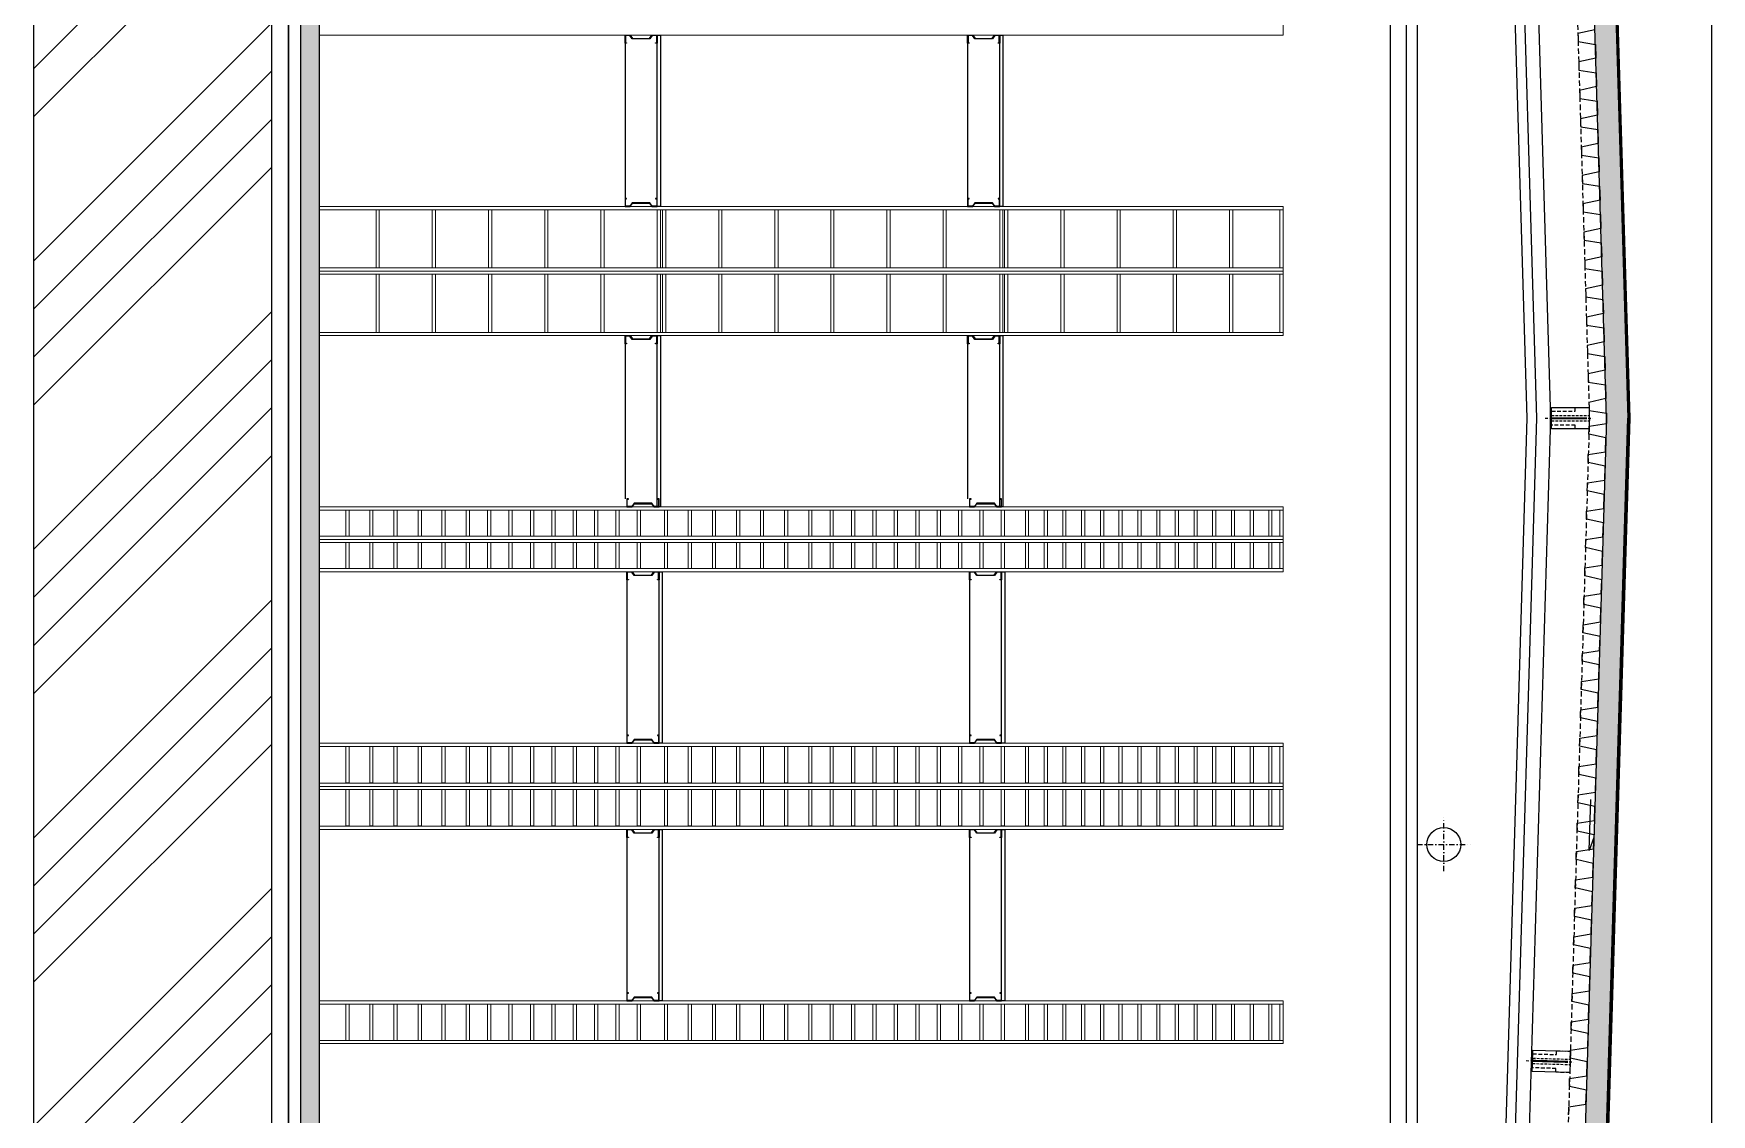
# Model space of a CAD drawing. Header units: millimetres. Extents: x 325046 to 1268204, y 1875583 to 2761998.
# Drawn here: x 328414 to 344085, y 2500392 to 2510486 of the extents above; entities that cross this region are included whole.
import ezdxf

# ---------------------------------------------------------------- set-up
doc = ezdxf.new("R2010")
doc.units = ezdxf.units.MM
doc.header["$LTSCALE"] = 100
doc.linetypes.add('DASHDOT', pattern=[1, 0.5, -0.25, 0, -0.25])
doc.linetypes.add('DASHED', pattern=[0.75, 0.5, -0.25])
for name, color, linetype in [('005', 9, 'Continuous'), ('025', 1, 'Continuous'), ('035', 7, 'Continuous'), ('050', 4, 'Continuous'), ('KOTY', 2, 'Continuous'), ('TENKÁ', 7, 'Continuous'), ('ŠRAF-TERÉN', 34, 'Continuous'), ('ŽB - MONOLIT', 4, 'Continuous')]:
    doc.layers.add(name, color=color, linetype=linetype)
for name, color, linetype, lineweight, true_color in [('IZOLACE - H', 7, 'Continuous', 9, 0x525252), ('PŘÍČKY - SDK', 7, 'Continuous', 30, 0x6a1174), ('Regály', 7, 'Continuous', 9, 0x0d4f10), ('TRAPÉZ -  KRYTINA', 7, 'Continuous', 25, 0x005875)]:
    doc.layers.add(name, color=color, linetype=linetype, lineweight=lineweight, true_color=true_color)
for name, color, linetype, true_color in [('Izolace tepelná', 7, 'Continuous', 0xfdf0ce), ('OCEL', 7, 'Continuous', 0x025574), ('ŽB - Šraf-monol', 7, 'Continuous', 0x6bc2a4)]:
    doc.layers.add(name, color=color, linetype=linetype, true_color=true_color)

# ---------------------------------------------------------------- blocks, each defined once
blk = doc.blocks.new('V3 POHL')
at = {"layer": '005', "linetype": 'DASHDOT'}
for points in [[(1939746, -5364505), (1939746, -5365005), (1939746, -5365005)], [(1939996, -5364755), (1939496, -5364755), (1939496, -5364755)]]:
    blk.add_lwpolyline(points, dxfattribs=at)
at = {"layer": '025', "linetype": 'DASHED', "const_width": 20}
for points in [[(1938926, -5362735), (1938586, -5362725)], [(1938749, -5368735), (1938409, -5368735)]]:
    blk.add_lwpolyline(points, dxfattribs=at)
at = {"layer": '035', "ltscale": 0.5}
blk.add_lwpolyline([(1939146, -5356805), (1939104, -5356805), (1938749, -5368634), (1938749, -5368836), (1939105, -5380715), (1940246, -5380715), (1940246, -5356705), (1939146, -5356705), (1939146, -5356805)], close=True, dxfattribs=at)
for points in [[(1939326, -5356705), (1938966, -5368735), (1939325, -5380715)], [(1939976, -5380715), (1939976, -5380715), (1939996, -5380715), (1939996, -5356705), (1939976, -5356705), (1939976, -5356705)], [(1939228, -5357005), (1938876, -5368735), (1939226, -5380415)], [(1940096, -5380415), (1940096, -5357005)]]:
    blk.add_lwpolyline(points, dxfattribs=at)
blk.add_circle((1939746, -5364755), 158, dxfattribs=at)

msp = doc.modelspace()

# ---------------------------------------------------------------- hatches: boundary and pattern name
at = {"layer": 'Izolace tepelná'}
h = msp.add_hatch(color=256, dxfattribs=at)
h.dxf.hatch_style = 1
h.paths.add_polyline_path([(343123.1, 2512982), (343303, 2506984.7), (343103.1, 2506978.7), (342923.1, 2512976)])
h.paths.add_polyline_path([(343105.6, 2506893.4), (343305.7, 2506893.4), (343303, 2506984.7), (343103.1, 2506978.7)])
h.paths.add_polyline_path([(342945.7, 2518892.7), (342745.6, 2518892.7), (342923.1, 2512976), (343123.1, 2512982)])
h = msp.add_hatch(color=256, dxfattribs=at)
h.dxf.hatch_style = 1
h.paths.add_polyline_path([(343123.1, 2500804.1), (343303, 2506801.4), (343103.1, 2506807.4), (342923.1, 2500810.1)])
h.paths.add_polyline_path([(342943.1, 2494806.8), (343123.1, 2500804.1), (342923.1, 2500810.1), (342921.4, 2500752.4), (342743.2, 2494812.8)])
h.paths.add_polyline_path([(342934.9, 2494531.9), (342943.1, 2494806.8), (342743.2, 2494812.8), (342735, 2494537.9)])
h.paths.add_polyline_path([(343105.6, 2506892.7), (343305.7, 2506892.7), (343303, 2506801.4), (343103.1, 2506807.4)])
at = {"layer": 'ŠRAF-TERÉN'}
h = msp.add_hatch(dxfattribs=at)
h.set_pattern_fill('ANSI34', color=256, scale=100, angle=180, style=0)
h.set_pattern_definition([(225, (3748669, 1557477), (1347.0384, -1347.0384), []), (225, (3748220, 1557477), (1347.0384, -1347.0384), []), (225, (3747771, 1557477), (1347.0384, -1347.0384), []), (225, (3747322, 1557477), (1347.0384, -1347.0384), [])])
h.paths.add_polyline_path([(330638, 2610592.7), (330638, 2605017.7), (329288, 2605017.7), (329288, 2605567.7), (328413.6, 2605567.7), (328413.6, 2610092.7), (329288, 2610092.7), (329288, 2610592.7)])
h.paths.add_polyline_path([(330088, 2616098.2), (330088, 2611802.5), (330088, 2611584.2), (329251.6, 2611430.2), (329310.7, 2611232.7), (329288, 2611092.7), (329288, 2611592.7), (328413.6, 2611592.7), (328413.6, 2616098.2)])
h.paths.add_polyline_path([(330638, 2599067.7), (329288, 2599067.7), (329288, 2599567.7), (328413.6, 2599567.7), (328413.6, 2604067.7), (329288, 2604067.7), (329288, 2604617.7), (329328, 2604617.7), (329328, 2604617.7), (329448, 2604617.7), (330638, 2604617.7)])
h.paths.add_polyline_path([(330638, 2598817.7), (329288, 2598817.7), (329288, 2599067.7), (329328, 2599067.7), (329328, 2599057.7), (329448, 2599057.7), (330638, 2599058.6)])
h.paths.add_polyline_path([(330638, 2598817.7), (330638, 2598567.7), (329448, 2598567.7), (329448, 2598577.7), (329328, 2598577.7), (329288, 2598577.3), (329288, 2598817.7)])
h.paths.add_polyline_path([(329288, 2598467.7), (329288, 2598067.7), (328413.6, 2598067.7), (328413.6, 2598511.4)], flags=17)
h.paths.add_polyline_path([(329288, 2598817.7), (329288, 2598567.7), (328413.6, 2598567.7), (328413.6, 2598817.7)])
h.paths.add_polyline_path([(329288, 2599067.7), (329288, 2598817.7), (328413.6, 2598817.7), (328413.6, 2599067.7)])
h.paths.add_polyline_path([(329288, 2599567.7), (329288, 2599167.7), (328413.6, 2599124), (328413.6, 2599567.7)], flags=17)
h.paths.add_polyline_path([(329288, 2604517.7), (329288, 2604067.7), (328413.6, 2604067.7), (328413.6, 2604561.4)], flags=17)
h.paths.add_polyline_path([(329288, 2604817.7), (329288, 2604617.7), (328413.6, 2604617.7), (328413.6, 2604817.7)])
h.paths.add_polyline_path([(329288, 2605017.7), (329288, 2604817.7), (328413.6, 2604817.7), (328413.6, 2605017.7)])
h.paths.add_polyline_path([(329288, 2605567.7), (329288, 2605117.7), (328413.6, 2605074), (328413.6, 2605567.7)], flags=17)
h.paths.add_polyline_path([(329288, 2610492.7), (329288, 2610092.7), (328413.6, 2610092.7), (328413.6, 2610536.4)], flags=17)
h.paths.add_polyline_path([(329288, 2610817.7), (329288, 2610592.7), (328413.6, 2610592.7), (328413.6, 2610817.7)])
h.paths.add_polyline_path([(329288, 2611092.7), (329288, 2610817.7), (328413.6, 2610817.7), (328413.6, 2611092.7)])
h.paths.add_polyline_path([(329288, 2611592.7), (329288, 2611192.7), (328413.6, 2611149), (328413.6, 2611592.7)], flags=17)
h.paths.add_polyline_path([(329655.4, 2473791.8), (330638, 2474664.6), (330638, 2598567.7), (329448, 2598567.7), (329328, 2598567.7), (329328, 2598567.7), (329288, 2598567.7), (329288, 2598067.7), (328413.6, 2598067.7), (328413.6, 2450125.8), (330145.3, 2450125.8), (329540.3, 2470005.1), (329091.3, 2470252.1), (329091.3, 2470657.8), (329655.4, 2470923.6)])
at = {"layer": 'ŽB - Šraf-monol'}
msp.add_hatch(color=256, dxfattribs=at).paths.add_polyline_path([(331085.4, 2472948.4), (330905.4, 2472948.4), (330905.4, 2611092.7), (331085.4, 2611092.7)])

# ---------------------------------------------------------------- linework, layer by layer
at = {"layer": '005', "linetype": 'DASHED'}
msp.add_lwpolyline([(342585.6, 2518892.7), (342585.6, 2518892.7), (342945.6, 2506892.7), (342575.1, 2494542.7)], dxfattribs=at)
at = {"layer": '005', "linetype": 'DASHDOT', "ltscale": 0.5}
for points in [[(342532.4, 2506893), (342972.4, 2506893)], [(342355.4, 2500894.2), (342795.2, 2500881)]]:
    msp.add_lwpolyline(points, dxfattribs=at)
at = {"layer": '035', "linetype": 'DASHED', "ltscale": 0.7}
for points in [[(342942.4, 2506993), (342942.4, 2506793), (342812.4, 2506793), (342812.4, 2506828), (342592.4, 2506828), (342592.4, 2506958), (342812.4, 2506958), (342812.4, 2506993), (342942.4, 2506993)], [(342768.2, 2500981.9), (342762.2, 2500782), (342632.3, 2500785.9), (342633.3, 2500820.9), (342413.4, 2500827.5), (342417.3, 2500957.4), (342637.2, 2500950.8), (342638.3, 2500985.8), (342768.2, 2500981.9)]]:
    msp.add_lwpolyline(points, dxfattribs=at)
at = {"layer": '035', "linetype": 'DASHED', "ltscale": 0.5}
for points in [[(342592.4, 2506918), (342942.4, 2506918)], [(342592.4, 2506868), (342942.4, 2506868)], [(342416.1, 2500917.4), (342766, 2500906.9)], [(342414.6, 2500867.5), (342764.5, 2500857)]]:
    msp.add_lwpolyline(points, dxfattribs=at)
at = {"layer": '050', "ltscale": 0.5}
for points in [[(342942.4, 2506993), (342942.4, 2506993), (342942.4, 2506993), (342942.4, 2506993), (342942.4, 2506793), (342942.4, 2506793), (342942.4, 2506793), (342592.4, 2506793), (342592.4, 2506993)], [(342768.2, 2500981.9), (342768.2, 2500981.9), (342768.2, 2500981.9), (342768.2, 2500981.9), (342762.2, 2500782), (342762.2, 2500782), (342762.2, 2500782), (342412.4, 2500792.5), (342418.4, 2500992.4)]]:
    msp.add_lwpolyline(points, close=True, dxfattribs=at)
at = {"layer": 'IZOLACE - H', "linetype": 'ByBlock', "ltscale": 1000}
for p, q in [((343325.7, 2506893.4), (342965.7, 2518892.7)), ((343325.7, 2506892.7), (342954.9, 2494531.3))]:
    msp.add_line(p, q, dxfattribs=at)
at = {"layer": 'IZOLACE - H', "linetype": 'DASHED', "ltscale": 10, "const_width": 20}
for points in [[(343315.7, 2506893.4), (342955.7, 2518892.7)], [(343315.7, 2506892.7), (342944.9, 2494531.6)]]:
    msp.add_lwpolyline(points, dxfattribs=at)
at = {"layer": 'Izolace tepelná'}
for points in [[(343105.6, 2506893.4), (342745.6, 2518892.7)], [(342945.7, 2518892.7), (343305.7, 2506893.4)], [(342735, 2494537.9), (342934.9, 2494531.9), (343305.7, 2506892.7)], [(343105.6, 2506892.7), (342735, 2494537.9)]]:
    msp.add_lwpolyline(points, dxfattribs=at)
at = {"layer": 'KOTY'}
msp.add_line((341085.4, 2508471.3), (341085.4, 2507661.8), dxfattribs=at)
msp.add_lwpolyline([(342985.6, 2502977.1), (342943.8, 2502855.2), (342958.1, 2503331.9)], dxfattribs=at)
at = {"layer": 'OCEL', "linetype": 'ByBlock'}
for p, q in [((333937.9, 2510395.5), (333937.9, 2508946)), ((337137.9, 2510395.5), (337137.9, 2508946)), ((333937.9, 2507589.5), (333937.9, 2506140)), ((337137.9, 2507589.5), (337137.9, 2506140)), ((333955.4, 2505383.5), (333955.4, 2503934)), ((337155.4, 2505383.5), (337155.4, 2503934)), ((333955.4, 2502977.5), (333955.4, 2501528)), ((337155.4, 2502977.5), (337155.4, 2501528))]:
    msp.add_line(p, q, dxfattribs=at)
for points in [[(334222.4, 2510399.5), (334233.9, 2510399.5), (334233.9, 2510466.7), (334191.8, 2510466.7), (334170.2, 2510436.1), (334005.5, 2510436.1), (333983.9, 2510466.7), (333941.9, 2510466.7), (333941.9, 2510399.5), (333953.3, 2510399.5), (333953.3, 2510395.5), (333937.9, 2510395.5), (333937.9, 2510470.7), (333985.9, 2510470.7), (334007.5, 2510440.1), (334168.1, 2510440.1), (334189.8, 2510470.7), (334237.9, 2510470.7), (334237.9, 2510395.5), (334222.4, 2510395.5), (334222.4, 2510399.5)], [(337422.4, 2510399.5), (337433.9, 2510399.5), (337433.9, 2510466.7), (337391.8, 2510466.7), (337370.2, 2510436.1), (337205.5, 2510436.1), (337183.9, 2510466.7), (337141.9, 2510466.7), (337141.9, 2510399.5), (337153.3, 2510399.5), (337153.3, 2510395.5), (337137.9, 2510395.5), (337137.9, 2510470.7), (337185.9, 2510470.7), (337207.5, 2510440.1), (337368.1, 2510440.1), (337389.8, 2510470.7), (337437.9, 2510470.7), (337437.9, 2510395.5), (337422.4, 2510395.5), (337422.4, 2510399.5)], [(334222.4, 2508942), (334233.9, 2508942), (334233.9, 2508874.7), (334191.8, 2508874.7), (334170.2, 2508905.3), (334005.5, 2508905.3), (333983.9, 2508874.7), (333941.9, 2508874.7), (333941.9, 2508942), (333953.3, 2508942), (333953.3, 2508946), (333937.9, 2508946), (333937.9, 2508870.7), (333985.9, 2508870.7), (334007.5, 2508901.3), (334168.1, 2508901.3), (334189.8, 2508870.7), (334237.9, 2508870.7), (334237.9, 2508946), (334222.4, 2508946), (334222.4, 2508942)], [(337422.4, 2508942), (337433.9, 2508942), (337433.9, 2508874.7), (337391.8, 2508874.7), (337370.2, 2508905.3), (337205.5, 2508905.3), (337183.9, 2508874.7), (337141.9, 2508874.7), (337141.9, 2508942), (337153.3, 2508942), (337153.3, 2508946), (337137.9, 2508946), (337137.9, 2508870.7), (337185.9, 2508870.7), (337207.5, 2508901.3), (337368.1, 2508901.3), (337389.8, 2508870.7), (337437.9, 2508870.7), (337437.9, 2508946), (337422.4, 2508946), (337422.4, 2508942)], [(334222.4, 2507593.5), (334233.9, 2507593.5), (334233.9, 2507660.7), (334191.8, 2507660.7), (334170.2, 2507630.1), (334005.5, 2507630.1), (333983.9, 2507660.7), (333941.9, 2507660.7), (333941.9, 2507593.5), (333953.3, 2507593.5), (333953.3, 2507589.5), (333937.9, 2507589.5), (333937.9, 2507664.7), (333985.9, 2507664.7), (334007.5, 2507634.1), (334168.1, 2507634.1), (334189.8, 2507664.7), (334237.9, 2507664.7), (334237.9, 2507589.5), (334222.4, 2507589.5), (334222.4, 2507593.5)], [(337422.4, 2507593.5), (337433.9, 2507593.5), (337433.9, 2507660.7), (337391.8, 2507660.7), (337370.2, 2507630.1), (337205.5, 2507630.1), (337183.9, 2507660.7), (337141.9, 2507660.7), (337141.9, 2507593.5), (337153.3, 2507593.5), (337153.3, 2507589.5), (337137.9, 2507589.5), (337137.9, 2507664.7), (337185.9, 2507664.7), (337207.5, 2507634.1), (337368.1, 2507634.1), (337389.8, 2507664.7), (337437.9, 2507664.7), (337437.9, 2507589.5), (337422.4, 2507589.5), (337422.4, 2507593.5)], [(334239.9, 2506136), (334251.4, 2506136), (334251.4, 2506068.7), (334209.3, 2506068.7), (334187.7, 2506099.3), (334023, 2506099.3), (334001.4, 2506068.7), (333959.4, 2506068.7), (333959.4, 2506136), (333970.8, 2506136), (333970.8, 2506140), (333955.4, 2506140), (333955.4, 2506064.7), (334003.4, 2506064.7), (334025, 2506095.3), (334185.6, 2506095.3), (334207.3, 2506064.7), (334255.4, 2506064.7), (334255.4, 2506140), (334239.9, 2506140), (334239.9, 2506136)], [(337439.9, 2506136), (337451.4, 2506136), (337451.4, 2506068.7), (337409.3, 2506068.7), (337387.7, 2506099.3), (337223, 2506099.3), (337201.4, 2506068.7), (337159.4, 2506068.7), (337159.4, 2506136), (337170.8, 2506136), (337170.8, 2506140), (337155.4, 2506140), (337155.4, 2506064.7), (337203.4, 2506064.7), (337225, 2506095.3), (337385.6, 2506095.3), (337407.3, 2506064.7), (337455.4, 2506064.7), (337455.4, 2506140), (337439.9, 2506140), (337439.9, 2506136)], [(334239.9, 2505387.5), (334251.4, 2505387.5), (334251.4, 2505454.7), (334209.3, 2505454.7), (334187.7, 2505424.1), (334023, 2505424.1), (334001.4, 2505454.7), (333959.4, 2505454.7), (333959.4, 2505387.5), (333970.8, 2505387.5), (333970.8, 2505383.5), (333955.4, 2505383.5), (333955.4, 2505458.7), (334003.4, 2505458.7), (334025, 2505428.1), (334185.6, 2505428.1), (334207.3, 2505458.7), (334255.4, 2505458.7), (334255.4, 2505383.5), (334239.9, 2505383.5), (334239.9, 2505387.5)], [(337439.9, 2505387.5), (337451.4, 2505387.5), (337451.4, 2505454.7), (337409.3, 2505454.7), (337387.7, 2505424.1), (337223, 2505424.1), (337201.4, 2505454.7), (337159.4, 2505454.7), (337159.4, 2505387.5), (337170.8, 2505387.5), (337170.8, 2505383.5), (337155.4, 2505383.5), (337155.4, 2505458.7), (337203.4, 2505458.7), (337225, 2505428.1), (337385.6, 2505428.1), (337407.3, 2505458.7), (337455.4, 2505458.7), (337455.4, 2505383.5), (337439.9, 2505383.5), (337439.9, 2505387.5)], [(334239.9, 2503930), (334251.4, 2503930), (334251.4, 2503862.7), (334209.3, 2503862.7), (334187.7, 2503893.3), (334023, 2503893.3), (334001.4, 2503862.7), (333959.4, 2503862.7), (333959.4, 2503930), (333970.8, 2503930), (333970.8, 2503934), (333955.4, 2503934), (333955.4, 2503858.7), (334003.4, 2503858.7), (334025, 2503889.3), (334185.6, 2503889.3), (334207.3, 2503858.7), (334255.4, 2503858.7), (334255.4, 2503934), (334239.9, 2503934), (334239.9, 2503930)], [(337439.9, 2503930), (337451.4, 2503930), (337451.4, 2503862.7), (337409.3, 2503862.7), (337387.7, 2503893.3), (337223, 2503893.3), (337201.4, 2503862.7), (337159.4, 2503862.7), (337159.4, 2503930), (337170.8, 2503930), (337170.8, 2503934), (337155.4, 2503934), (337155.4, 2503858.7), (337203.4, 2503858.7), (337225, 2503889.3), (337385.6, 2503889.3), (337407.3, 2503858.7), (337455.4, 2503858.7), (337455.4, 2503934), (337439.9, 2503934), (337439.9, 2503930)], [(334239.9, 2502981.5), (334251.4, 2502981.5), (334251.4, 2503048.7), (334209.3, 2503048.7), (334187.7, 2503018.1), (334023, 2503018.1), (334001.4, 2503048.7), (333959.4, 2503048.7), (333959.4, 2502981.5), (333970.8, 2502981.5), (333970.8, 2502977.5), (333955.4, 2502977.5), (333955.4, 2503052.7), (334003.4, 2503052.7), (334025, 2503022.1), (334185.6, 2503022.1), (334207.3, 2503052.7), (334255.4, 2503052.7), (334255.4, 2502977.5), (334239.9, 2502977.5), (334239.9, 2502981.5)], [(337439.9, 2502981.5), (337451.4, 2502981.5), (337451.4, 2503048.7), (337409.3, 2503048.7), (337387.7, 2503018.1), (337223, 2503018.1), (337201.4, 2503048.7), (337159.4, 2503048.7), (337159.4, 2502981.5), (337170.8, 2502981.5), (337170.8, 2502977.5), (337155.4, 2502977.5), (337155.4, 2503052.7), (337203.4, 2503052.7), (337225, 2503022.1), (337385.6, 2503022.1), (337407.3, 2503052.7), (337455.4, 2503052.7), (337455.4, 2502977.5), (337439.9, 2502977.5), (337439.9, 2502981.5)], [(334239.9, 2501524), (334251.4, 2501524), (334251.4, 2501456.7), (334209.3, 2501456.7), (334187.7, 2501487.3), (334023, 2501487.3), (334001.4, 2501456.7), (333959.4, 2501456.7), (333959.4, 2501524), (333970.8, 2501524), (333970.8, 2501528), (333955.4, 2501528), (333955.4, 2501452.7), (334003.4, 2501452.7), (334025, 2501483.3), (334185.6, 2501483.3), (334207.3, 2501452.7), (334255.4, 2501452.7), (334255.4, 2501528), (334239.9, 2501528), (334239.9, 2501524)], [(337439.9, 2501524), (337451.4, 2501524), (337451.4, 2501456.7), (337409.3, 2501456.7), (337387.7, 2501487.3), (337223, 2501487.3), (337201.4, 2501456.7), (337159.4, 2501456.7), (337159.4, 2501524), (337170.8, 2501524), (337170.8, 2501528), (337155.4, 2501528), (337155.4, 2501452.7), (337203.4, 2501452.7), (337225, 2501483.3), (337385.6, 2501483.3), (337407.3, 2501452.7), (337455.4, 2501452.7), (337455.4, 2501528), (337439.9, 2501528), (337439.9, 2501524)]]:
    msp.add_lwpolyline(points, dxfattribs=at)
for points in [[(334267.9, 2510470.7), (334267.9, 2508870.7), (334237.9, 2508870.7), (334237.9, 2510470.7)], [(337467.9, 2510470.7), (337467.9, 2508870.7), (337437.9, 2508870.7), (337437.9, 2510470.7)], [(334267.9, 2507664.7), (334267.9, 2506064.7), (334237.9, 2506064.7), (334237.9, 2507664.7)], [(337467.9, 2507664.7), (337467.9, 2506064.7), (337437.9, 2506064.7), (337437.9, 2507664.7)], [(334285.4, 2505458.7), (334285.4, 2503858.7), (334255.4, 2503858.7), (334255.4, 2505458.7)], [(337485.4, 2505458.7), (337485.4, 2503858.7), (337455.4, 2503858.7), (337455.4, 2505458.7)], [(334285.4, 2503052.7), (334285.4, 2501452.7), (334255.4, 2501452.7), (334255.4, 2503052.7)], [(337485.4, 2503052.7), (337485.4, 2501452.7), (337455.4, 2501452.7), (337455.4, 2503052.7)]]:
    msp.add_lwpolyline(points, close=True, dxfattribs=at)
at = {"layer": 'PŘÍČKY - SDK'}
msp.add_line((330795.4, 2611092.7), (330795.4, 2471143.4), dxfattribs=at)
at = {"layer": 'Regály'}
for points in [[(340085.4, 2511073.7), (340085.4, 2510470.7), (331085.4, 2510470.7), (331085.4, 2511073.7)], [(340085.4, 2508870.7), (340085.4, 2508267.7), (331085.4, 2508267.7), (331085.4, 2508870.7)], [(340055.4, 2508840.7), (340055.4, 2508297.7), (331085.4, 2508297.7), (331085.4, 2508840.7)], [(340085.4, 2508267.7), (340085.4, 2507664.7), (331085.4, 2507664.7), (331085.4, 2508267.7)], [(340055.4, 2508237.7), (340055.4, 2507694.7), (331085.4, 2507694.7), (331085.4, 2508237.7)], [(340085.4, 2506064.7), (340085.4, 2505761.7), (331085.4, 2505761.7), (331085.4, 2506064.7)], [(340055.4, 2506034.7), (340055.4, 2505791.7), (331085.4, 2505791.7), (331085.4, 2506034.7)], [(340085.4, 2505761.7), (340085.4, 2505458.7), (331085.4, 2505458.7), (331085.4, 2505761.7)], [(340055.4, 2505731.7), (340055.4, 2505488.7), (331085.4, 2505488.7), (331085.4, 2505731.7)], [(340085.4, 2503858.7), (340085.4, 2503455.7), (331085.4, 2503455.7), (331085.4, 2503858.7)], [(340055.4, 2503828.7), (340055.4, 2503485.7), (331085.4, 2503485.7), (331085.4, 2503828.7)], [(340085.4, 2503455.7), (340085.4, 2503052.7), (331085.4, 2503052.7), (331085.4, 2503455.7)], [(340055.4, 2503425.7), (340055.4, 2503082.7), (331085.4, 2503082.7), (331085.4, 2503425.7)], [(340085.4, 2501452.7), (340085.4, 2501052.7), (331085.4, 2501052.7), (331085.4, 2501452.7)], [(340055.4, 2501422.7), (340055.4, 2501082.7), (331085.4, 2501082.7), (331085.4, 2501422.7)]]:
    msp.add_lwpolyline(points, close=True, dxfattribs=at)
at = {"layer": 'Regály', "linetype": 'ByBlock'}
for points in [[(331642.7, 2508840.7), (331642.7, 2508297.7), (331612.7, 2508297.7), (331612.7, 2508840.7)], [(332167.7, 2508840.7), (332167.7, 2508297.7), (332137.7, 2508297.7), (332137.7, 2508840.7)], [(332692.8, 2508840.7), (332692.8, 2508297.7), (332662.8, 2508297.7), (332662.8, 2508840.7)], [(333217.8, 2508840.7), (333217.8, 2508297.7), (333187.8, 2508297.7), (333187.8, 2508840.7)], [(333742.8, 2508840.7), (333742.8, 2508297.7), (333712.8, 2508297.7), (333712.8, 2508840.7)], [(334267.9, 2508840.7), (334267.9, 2508297.7), (334237.9, 2508297.7), (334237.9, 2508840.7)], [(334317.7, 2508840.7), (334317.7, 2508297.7), (334287.7, 2508297.7), (334287.7, 2508840.7)], [(334842.7, 2508840.7), (334842.7, 2508297.7), (334812.7, 2508297.7), (334812.7, 2508840.7)], [(335367.7, 2508840.7), (335367.7, 2508297.7), (335337.7, 2508297.7), (335337.7, 2508840.7)], [(335888.9, 2508840.7), (335888.9, 2508297.7), (335858.9, 2508297.7), (335858.9, 2508840.7)], [(336414, 2508840.7), (336414, 2508297.7), (336384, 2508297.7), (336384, 2508840.7)], [(336939, 2508840.7), (336939, 2508297.7), (336909, 2508297.7), (336909, 2508840.7)], [(337467.9, 2508840.7), (337467.9, 2508297.7), (337437.9, 2508297.7), (337437.9, 2508840.7)], [(337513.8, 2508840.7), (337513.8, 2508297.7), (337483.8, 2508297.7), (337483.8, 2508840.7)], [(338038.9, 2508840.7), (338038.9, 2508297.7), (338008.9, 2508297.7), (338008.9, 2508840.7)], [(338563.9, 2508840.7), (338563.9, 2508297.7), (338533.9, 2508297.7), (338533.9, 2508840.7)], [(339088.9, 2508840.7), (339088.9, 2508297.7), (339058.9, 2508297.7), (339058.9, 2508840.7)], [(339614, 2508840.7), (339614, 2508297.7), (339584, 2508297.7), (339584, 2508840.7)], [(340085.4, 2508840.7), (340085.4, 2508297.7), (340055.4, 2508297.7), (340055.4, 2508840.7)], [(340085.4, 2508840.7), (340085.4, 2508297.7), (340055.4, 2508297.7), (340055.4, 2508840.7)], [(331642.7, 2508237.7), (331642.7, 2507694.7), (331612.7, 2507694.7), (331612.7, 2508237.7)], [(332167.7, 2508237.7), (332167.7, 2507694.7), (332137.7, 2507694.7), (332137.7, 2508237.7)], [(332692.8, 2508237.7), (332692.8, 2507694.7), (332662.8, 2507694.7), (332662.8, 2508237.7)], [(333217.8, 2508237.7), (333217.8, 2507694.7), (333187.8, 2507694.7), (333187.8, 2508237.7)], [(333742.8, 2508237.7), (333742.8, 2507694.7), (333712.8, 2507694.7), (333712.8, 2508237.7)], [(334267.9, 2508237.7), (334267.9, 2507694.7), (334237.9, 2507694.7), (334237.9, 2508237.7)], [(334317.7, 2508237.7), (334317.7, 2507694.7), (334287.7, 2507694.7), (334287.7, 2508237.7)], [(334842.7, 2508237.7), (334842.7, 2507694.7), (334812.7, 2507694.7), (334812.7, 2508237.7)], [(335367.7, 2508237.7), (335367.7, 2507694.7), (335337.7, 2507694.7), (335337.7, 2508237.7)], [(335888.9, 2508237.7), (335888.9, 2507694.7), (335858.9, 2507694.7), (335858.9, 2508237.7)], [(336414, 2508237.7), (336414, 2507694.7), (336384, 2507694.7), (336384, 2508237.7)], [(336939, 2508237.7), (336939, 2507694.7), (336909, 2507694.7), (336909, 2508237.7)], [(337467.9, 2508237.7), (337467.9, 2507694.7), (337437.9, 2507694.7), (337437.9, 2508237.7)], [(337513.8, 2508237.7), (337513.8, 2507694.7), (337483.8, 2507694.7), (337483.8, 2508237.7)], [(338038.9, 2508237.7), (338038.9, 2507694.7), (338008.9, 2507694.7), (338008.9, 2508237.7)], [(338563.9, 2508237.7), (338563.9, 2507694.7), (338533.9, 2507694.7), (338533.9, 2508237.7)], [(339088.9, 2508237.7), (339088.9, 2507694.7), (339058.9, 2507694.7), (339058.9, 2508237.7)], [(339614, 2508237.7), (339614, 2507694.7), (339584, 2507694.7), (339584, 2508237.7)], [(340085.4, 2508237.7), (340085.4, 2507694.7), (340055.4, 2507694.7), (340055.4, 2508237.7)], [(340085.4, 2508237.7), (340085.4, 2507694.7), (340055.4, 2507694.7), (340055.4, 2508237.7)], [(331361.5, 2506034.7), (331361.5, 2505791.7), (331331.5, 2505791.7), (331331.5, 2506034.7)], [(331583.7, 2506034.7), (331583.7, 2505791.7), (331553.7, 2505791.7), (331553.7, 2506034.7)], [(331809.8, 2506034.7), (331809.8, 2505791.7), (331779.8, 2505791.7), (331779.8, 2506034.7)], [(332036, 2506034.7), (332036, 2505791.7), (332006, 2505791.7), (332006, 2506034.7)], [(332258.2, 2506034.7), (332258.2, 2505791.7), (332228.2, 2505791.7), (332228.2, 2506034.7)], [(332484.3, 2506034.7), (332484.3, 2505791.7), (332454.3, 2505791.7), (332454.3, 2506034.7)], [(332683.6, 2506034.7), (332683.6, 2505791.7), (332653.6, 2505791.7), (332653.6, 2506034.7)], [(332882.9, 2506034.7), (332882.9, 2505791.7), (332852.9, 2505791.7), (332852.9, 2506034.7)], [(333086, 2506034.7), (333086, 2505791.7), (333056, 2505791.7), (333056, 2506034.7)], [(333285.3, 2506034.7), (333285.3, 2505791.7), (333255.3, 2505791.7), (333255.3, 2506034.7)], [(333484.6, 2506034.7), (333484.6, 2505791.7), (333454.6, 2505791.7), (333454.6, 2506034.7)], [(333683.9, 2506034.7), (333683.9, 2505791.7), (333653.9, 2505791.7), (333653.9, 2506034.7)], [(333883.1, 2506034.7), (333883.1, 2505791.7), (333853.1, 2505791.7), (333853.1, 2506034.7)], [(334082.4, 2506034.7), (334082.4, 2505791.7), (334052.4, 2505791.7), (334052.4, 2506034.7)], [(334335.2, 2506034.7), (334335.2, 2505791.7), (334305.2, 2505791.7), (334305.2, 2506034.7)], [(334557.6, 2506034.7), (334557.6, 2505791.7), (334527.6, 2505791.7), (334527.6, 2506034.7)], [(334783.7, 2506034.7), (334783.7, 2505791.7), (334753.7, 2505791.7), (334753.7, 2506034.7)], [(335009.9, 2506034.7), (335009.9, 2505791.7), (334979.9, 2505791.7), (334979.9, 2506034.7)], [(335232.1, 2506034.7), (335232.1, 2505791.7), (335202.1, 2505791.7), (335202.1, 2506034.7)], [(335458.2, 2506034.7), (335458.2, 2505791.7), (335428.2, 2505791.7), (335428.2, 2506034.7)], [(335684.3, 2506034.7), (335684.3, 2505791.7), (335654.3, 2505791.7), (335654.3, 2506034.7)], [(335883.6, 2506034.7), (335883.6, 2505791.7), (335853.6, 2505791.7), (335853.6, 2506034.7)], [(336082.9, 2506034.7), (336082.9, 2505791.7), (336052.9, 2505791.7), (336052.9, 2506034.7)], [(336282.2, 2506034.7), (336282.2, 2505791.7), (336252.2, 2505791.7), (336252.2, 2506034.7)], [(336481.5, 2506034.7), (336481.5, 2505791.7), (336451.5, 2505791.7), (336451.5, 2506034.7)], [(336684.6, 2506034.7), (336684.6, 2505791.7), (336654.6, 2505791.7), (336654.6, 2506034.7)], [(336883.9, 2506034.7), (336883.9, 2505791.7), (336853.9, 2505791.7), (336853.9, 2506034.7)], [(337083.1, 2506034.7), (337083.1, 2505791.7), (337053.1, 2505791.7), (337053.1, 2506034.7)], [(337282.4, 2506034.7), (337282.4, 2505791.7), (337252.4, 2505791.7), (337252.4, 2506034.7)], [(337481.7, 2506034.7), (337481.7, 2505791.7), (337451.7, 2505791.7), (337451.7, 2506034.7)], [(337707.8, 2506034.7), (337707.8, 2505791.7), (337677.8, 2505791.7), (337677.8, 2506034.7)], [(337884.1, 2506034.7), (337884.1, 2505791.7), (337854.1, 2505791.7), (337854.1, 2506034.7)], [(338056.6, 2506034.7), (338056.6, 2505791.7), (338026.6, 2505791.7), (338026.6, 2506034.7)], [(338232.8, 2506034.7), (338232.8, 2505791.7), (338202.8, 2505791.7), (338202.8, 2506034.7)], [(338409.1, 2506034.7), (338409.1, 2505791.7), (338379.1, 2505791.7), (338379.1, 2506034.7)], [(338581.6, 2506034.7), (338581.6, 2505791.7), (338551.6, 2505791.7), (338551.6, 2506034.7)], [(338757.9, 2506034.7), (338757.9, 2505791.7), (338727.9, 2505791.7), (338727.9, 2506034.7)], [(338934.2, 2506034.7), (338934.2, 2505791.7), (338904.2, 2505791.7), (338904.2, 2506034.7)], [(339106.6, 2506034.7), (339106.6, 2505791.7), (339076.6, 2505791.7), (339076.6, 2506034.7)], [(339282.9, 2506034.7), (339282.9, 2505791.7), (339252.9, 2505791.7), (339252.9, 2506034.7)], [(339455.4, 2506034.7), (339455.4, 2505791.7), (339425.4, 2505791.7), (339425.4, 2506034.7)], [(339631.7, 2506034.7), (339631.7, 2505791.7), (339601.7, 2505791.7), (339601.7, 2506034.7)], [(339807.9, 2506034.7), (339807.9, 2505791.7), (339777.9, 2505791.7), (339777.9, 2506034.7)], [(339980.4, 2506034.7), (339980.4, 2505791.7), (339950.4, 2505791.7), (339950.4, 2506034.7)], [(340085.4, 2506034.7), (340085.4, 2505791.7), (340055.4, 2505791.7), (340055.4, 2506034.7)], [(340085.4, 2506034.7), (340085.4, 2505791.7), (340055.4, 2505791.7), (340055.4, 2506034.7)], [(331361.5, 2505731.7), (331361.5, 2505488.7), (331331.5, 2505488.7), (331331.5, 2505731.7)], [(331583.7, 2505731.7), (331583.7, 2505488.7), (331553.7, 2505488.7), (331553.7, 2505731.7)], [(331809.8, 2505731.7), (331809.8, 2505488.7), (331779.8, 2505488.7), (331779.8, 2505731.7)], [(332036, 2505731.7), (332036, 2505488.7), (332006, 2505488.7), (332006, 2505731.7)], [(332258.2, 2505731.7), (332258.2, 2505488.7), (332228.2, 2505488.7), (332228.2, 2505731.7)], [(332484.3, 2505731.7), (332484.3, 2505488.7), (332454.3, 2505488.7), (332454.3, 2505731.7)], [(332683.6, 2505731.7), (332683.6, 2505488.7), (332653.6, 2505488.7), (332653.6, 2505731.7)], [(332882.9, 2505731.7), (332882.9, 2505488.7), (332852.9, 2505488.7), (332852.9, 2505731.7)], [(333086, 2505731.7), (333086, 2505488.7), (333056, 2505488.7), (333056, 2505731.7)], [(333285.3, 2505731.7), (333285.3, 2505488.7), (333255.3, 2505488.7), (333255.3, 2505731.7)], [(333484.6, 2505731.7), (333484.6, 2505488.7), (333454.6, 2505488.7), (333454.6, 2505731.7)], [(333683.9, 2505731.7), (333683.9, 2505488.7), (333653.9, 2505488.7), (333653.9, 2505731.7)], [(333883.1, 2505731.7), (333883.1, 2505488.7), (333853.1, 2505488.7), (333853.1, 2505731.7)], [(334082.4, 2505731.7), (334082.4, 2505488.7), (334052.4, 2505488.7), (334052.4, 2505731.7)], [(334335.2, 2505731.7), (334335.2, 2505488.7), (334305.2, 2505488.7), (334305.2, 2505731.7)], [(334557.6, 2505731.7), (334557.6, 2505488.7), (334527.6, 2505488.7), (334527.6, 2505731.7)], [(334783.7, 2505731.7), (334783.7, 2505488.7), (334753.7, 2505488.7), (334753.7, 2505731.7)], [(335009.9, 2505731.7), (335009.9, 2505488.7), (334979.9, 2505488.7), (334979.9, 2505731.7)], [(335232.1, 2505731.7), (335232.1, 2505488.7), (335202.1, 2505488.7), (335202.1, 2505731.7)], [(335458.2, 2505731.7), (335458.2, 2505488.7), (335428.2, 2505488.7), (335428.2, 2505731.7)], [(335684.3, 2505731.7), (335684.3, 2505488.7), (335654.3, 2505488.7), (335654.3, 2505731.7)], [(335883.6, 2505731.7), (335883.6, 2505488.7), (335853.6, 2505488.7), (335853.6, 2505731.7)], [(336082.9, 2505731.7), (336082.9, 2505488.7), (336052.9, 2505488.7), (336052.9, 2505731.7)], [(336282.2, 2505731.7), (336282.2, 2505488.7), (336252.2, 2505488.7), (336252.2, 2505731.7)], [(336481.5, 2505731.7), (336481.5, 2505488.7), (336451.5, 2505488.7), (336451.5, 2505731.7)], [(336684.6, 2505731.7), (336684.6, 2505488.7), (336654.6, 2505488.7), (336654.6, 2505731.7)], [(336883.9, 2505731.7), (336883.9, 2505488.7), (336853.9, 2505488.7), (336853.9, 2505731.7)], [(337083.1, 2505731.7), (337083.1, 2505488.7), (337053.1, 2505488.7), (337053.1, 2505731.7)], [(337282.4, 2505731.7), (337282.4, 2505488.7), (337252.4, 2505488.7), (337252.4, 2505731.7)], [(337481.7, 2505731.7), (337481.7, 2505488.7), (337451.7, 2505488.7), (337451.7, 2505731.7)], [(337707.8, 2505731.7), (337707.8, 2505488.7), (337677.8, 2505488.7), (337677.8, 2505731.7)], [(337884.1, 2505731.7), (337884.1, 2505488.7), (337854.1, 2505488.7), (337854.1, 2505731.7)], [(338056.6, 2505731.7), (338056.6, 2505488.7), (338026.6, 2505488.7), (338026.6, 2505731.7)], [(338232.8, 2505731.7), (338232.8, 2505488.7), (338202.8, 2505488.7), (338202.8, 2505731.7)], [(338409.1, 2505731.7), (338409.1, 2505488.7), (338379.1, 2505488.7), (338379.1, 2505731.7)], [(338581.6, 2505731.7), (338581.6, 2505488.7), (338551.6, 2505488.7), (338551.6, 2505731.7)], [(338757.9, 2505731.7), (338757.9, 2505488.7), (338727.9, 2505488.7), (338727.9, 2505731.7)], [(338934.2, 2505731.7), (338934.2, 2505488.7), (338904.2, 2505488.7), (338904.2, 2505731.7)], [(339106.6, 2505731.7), (339106.6, 2505488.7), (339076.6, 2505488.7), (339076.6, 2505731.7)], [(339282.9, 2505731.7), (339282.9, 2505488.7), (339252.9, 2505488.7), (339252.9, 2505731.7)], [(339455.4, 2505731.7), (339455.4, 2505488.7), (339425.4, 2505488.7), (339425.4, 2505731.7)], [(339631.7, 2505731.7), (339631.7, 2505488.7), (339601.7, 2505488.7), (339601.7, 2505731.7)], [(339807.9, 2505731.7), (339807.9, 2505488.7), (339777.9, 2505488.7), (339777.9, 2505731.7)], [(339980.4, 2505731.7), (339980.4, 2505488.7), (339950.4, 2505488.7), (339950.4, 2505731.7)], [(340085.4, 2505731.7), (340085.4, 2505488.7), (340055.4, 2505488.7), (340055.4, 2505731.7)], [(340085.4, 2505731.7), (340085.4, 2505488.7), (340055.4, 2505488.7), (340055.4, 2505731.7)], [(331361.5, 2503828.7), (331361.5, 2503488.7), (331331.5, 2503488.7), (331331.5, 2503828.7)], [(331583.7, 2503828.7), (331583.7, 2503488.7), (331553.7, 2503488.7), (331553.7, 2503828.7)], [(331809.8, 2503828.7), (331809.8, 2503488.7), (331779.8, 2503488.7), (331779.8, 2503828.7)], [(332036, 2503828.7), (332036, 2503488.7), (332006, 2503488.7), (332006, 2503828.7)], [(332258.2, 2503828.7), (332258.2, 2503488.7), (332228.2, 2503488.7), (332228.2, 2503828.7)], [(332484.3, 2503828.7), (332484.3, 2503488.7), (332454.3, 2503488.7), (332454.3, 2503828.7)], [(332683.6, 2503828.7), (332683.6, 2503488.7), (332653.6, 2503488.7), (332653.6, 2503828.7)], [(332882.9, 2503828.7), (332882.9, 2503488.7), (332852.9, 2503488.7), (332852.9, 2503828.7)], [(333086, 2503828.7), (333086, 2503488.7), (333056, 2503488.7), (333056, 2503828.7)], [(333285.3, 2503828.7), (333285.3, 2503488.7), (333255.3, 2503488.7), (333255.3, 2503828.7)], [(333484.6, 2503828.7), (333484.6, 2503488.7), (333454.6, 2503488.7), (333454.6, 2503828.7)], [(333683.9, 2503828.7), (333683.9, 2503488.7), (333653.9, 2503488.7), (333653.9, 2503828.7)], [(333883.1, 2503828.7), (333883.1, 2503488.7), (333853.1, 2503488.7), (333853.1, 2503828.7)], [(334082.4, 2503828.7), (334082.4, 2503488.7), (334052.4, 2503488.7), (334052.4, 2503828.7)], [(334335.2, 2503828.7), (334335.2, 2503488.7), (334305.2, 2503488.7), (334305.2, 2503828.7)], [(334557.6, 2503828.7), (334557.6, 2503488.7), (334527.6, 2503488.7), (334527.6, 2503828.7)], [(334783.7, 2503828.7), (334783.7, 2503488.7), (334753.7, 2503488.7), (334753.7, 2503828.7)], [(335009.9, 2503828.7), (335009.9, 2503488.7), (334979.9, 2503488.7), (334979.9, 2503828.7)], [(335232.1, 2503828.7), (335232.1, 2503488.7), (335202.1, 2503488.7), (335202.1, 2503828.7)], [(335458.2, 2503828.7), (335458.2, 2503488.7), (335428.2, 2503488.7), (335428.2, 2503828.7)], [(335684.3, 2503828.7), (335684.3, 2503488.7), (335654.3, 2503488.7), (335654.3, 2503828.7)], [(335883.6, 2503828.7), (335883.6, 2503488.7), (335853.6, 2503488.7), (335853.6, 2503828.7)], [(336082.9, 2503828.7), (336082.9, 2503488.7), (336052.9, 2503488.7), (336052.9, 2503828.7)], [(336282.2, 2503828.7), (336282.2, 2503488.7), (336252.2, 2503488.7), (336252.2, 2503828.7)], [(336481.5, 2503828.7), (336481.5, 2503488.7), (336451.5, 2503488.7), (336451.5, 2503828.7)], [(336684.6, 2503828.7), (336684.6, 2503488.7), (336654.6, 2503488.7), (336654.6, 2503828.7)], [(336883.9, 2503828.7), (336883.9, 2503488.7), (336853.9, 2503488.7), (336853.9, 2503828.7)], [(337083.1, 2503828.7), (337083.1, 2503488.7), (337053.1, 2503488.7), (337053.1, 2503828.7)], [(337282.4, 2503828.7), (337282.4, 2503488.7), (337252.4, 2503488.7), (337252.4, 2503828.7)], [(337481.7, 2503828.7), (337481.7, 2503488.7), (337451.7, 2503488.7), (337451.7, 2503828.7)], [(337707.8, 2503828.7), (337707.8, 2503488.7), (337677.8, 2503488.7), (337677.8, 2503828.7)], [(337884.1, 2503828.7), (337884.1, 2503488.7), (337854.1, 2503488.7), (337854.1, 2503828.7)], [(338056.6, 2503828.7), (338056.6, 2503488.7), (338026.6, 2503488.7), (338026.6, 2503828.7)], [(338232.8, 2503828.7), (338232.8, 2503488.7), (338202.8, 2503488.7), (338202.8, 2503828.7)], [(338409.1, 2503828.7), (338409.1, 2503488.7), (338379.1, 2503488.7), (338379.1, 2503828.7)], [(338581.6, 2503828.7), (338581.6, 2503488.7), (338551.6, 2503488.7), (338551.6, 2503828.7)], [(338757.9, 2503828.7), (338757.9, 2503488.7), (338727.9, 2503488.7), (338727.9, 2503828.7)], [(338934.2, 2503828.7), (338934.2, 2503488.7), (338904.2, 2503488.7), (338904.2, 2503828.7)], [(339106.6, 2503828.7), (339106.6, 2503488.7), (339076.6, 2503488.7), (339076.6, 2503828.7)], [(339282.9, 2503828.7), (339282.9, 2503488.7), (339252.9, 2503488.7), (339252.9, 2503828.7)], [(339455.4, 2503828.7), (339455.4, 2503488.7), (339425.4, 2503488.7), (339425.4, 2503828.7)], [(339631.7, 2503828.7), (339631.7, 2503488.7), (339601.7, 2503488.7), (339601.7, 2503828.7)], [(339807.9, 2503828.7), (339807.9, 2503488.7), (339777.9, 2503488.7), (339777.9, 2503828.7)], [(339980.4, 2503828.7), (339980.4, 2503488.7), (339950.4, 2503488.7), (339950.4, 2503828.7)], [(340085.4, 2503828.7), (340085.4, 2503485.7), (340055.4, 2503485.7), (340055.4, 2503828.7)], [(340085.4, 2503828.7), (340085.4, 2503485.7), (340055.4, 2503485.7), (340055.4, 2503828.7)], [(331361.5, 2503425.7), (331361.5, 2503085.7), (331331.5, 2503085.7), (331331.5, 2503425.7)], [(331583.7, 2503425.7), (331583.7, 2503085.7), (331553.7, 2503085.7), (331553.7, 2503425.7)], [(331809.8, 2503425.7), (331809.8, 2503085.7), (331779.8, 2503085.7), (331779.8, 2503425.7)], [(332036, 2503425.7), (332036, 2503085.7), (332006, 2503085.7), (332006, 2503425.7)], [(332258.2, 2503425.7), (332258.2, 2503085.7), (332228.2, 2503085.7), (332228.2, 2503425.7)], [(332484.3, 2503425.7), (332484.3, 2503085.7), (332454.3, 2503085.7), (332454.3, 2503425.7)], [(332683.6, 2503425.7), (332683.6, 2503085.7), (332653.6, 2503085.7), (332653.6, 2503425.7)], [(332882.9, 2503425.7), (332882.9, 2503085.7), (332852.9, 2503085.7), (332852.9, 2503425.7)], [(333086, 2503425.7), (333086, 2503085.7), (333056, 2503085.7), (333056, 2503425.7)], [(333285.3, 2503425.7), (333285.3, 2503085.7), (333255.3, 2503085.7), (333255.3, 2503425.7)], [(333484.6, 2503425.7), (333484.6, 2503085.7), (333454.6, 2503085.7), (333454.6, 2503425.7)], [(333683.9, 2503425.7), (333683.9, 2503085.7), (333653.9, 2503085.7), (333653.9, 2503425.7)], [(333883.1, 2503425.7), (333883.1, 2503085.7), (333853.1, 2503085.7), (333853.1, 2503425.7)], [(334082.4, 2503425.7), (334082.4, 2503085.7), (334052.4, 2503085.7), (334052.4, 2503425.7)], [(334335.2, 2503425.7), (334335.2, 2503085.7), (334305.2, 2503085.7), (334305.2, 2503425.7)], [(334557.6, 2503425.7), (334557.6, 2503085.7), (334527.6, 2503085.7), (334527.6, 2503425.7)], [(334783.7, 2503425.7), (334783.7, 2503085.7), (334753.7, 2503085.7), (334753.7, 2503425.7)], [(335009.9, 2503425.7), (335009.9, 2503085.7), (334979.9, 2503085.7), (334979.9, 2503425.7)], [(335232.1, 2503425.7), (335232.1, 2503085.7), (335202.1, 2503085.7), (335202.1, 2503425.7)], [(335458.2, 2503425.7), (335458.2, 2503085.7), (335428.2, 2503085.7), (335428.2, 2503425.7)], [(335684.3, 2503425.7), (335684.3, 2503085.7), (335654.3, 2503085.7), (335654.3, 2503425.7)], [(335883.6, 2503425.7), (335883.6, 2503085.7), (335853.6, 2503085.7), (335853.6, 2503425.7)], [(336082.9, 2503425.7), (336082.9, 2503085.7), (336052.9, 2503085.7), (336052.9, 2503425.7)], [(336282.2, 2503425.7), (336282.2, 2503085.7), (336252.2, 2503085.7), (336252.2, 2503425.7)], [(336481.5, 2503425.7), (336481.5, 2503085.7), (336451.5, 2503085.7), (336451.5, 2503425.7)], [(336684.6, 2503425.7), (336684.6, 2503085.7), (336654.6, 2503085.7), (336654.6, 2503425.7)], [(336883.9, 2503425.7), (336883.9, 2503085.7), (336853.9, 2503085.7), (336853.9, 2503425.7)], [(337083.1, 2503425.7), (337083.1, 2503085.7), (337053.1, 2503085.7), (337053.1, 2503425.7)], [(337282.4, 2503425.7), (337282.4, 2503085.7), (337252.4, 2503085.7), (337252.4, 2503425.7)], [(337481.7, 2503425.7), (337481.7, 2503085.7), (337451.7, 2503085.7), (337451.7, 2503425.7)], [(337707.8, 2503425.7), (337707.8, 2503085.7), (337677.8, 2503085.7), (337677.8, 2503425.7)], [(337884.1, 2503425.7), (337884.1, 2503085.7), (337854.1, 2503085.7), (337854.1, 2503425.7)], [(338056.6, 2503425.7), (338056.6, 2503085.7), (338026.6, 2503085.7), (338026.6, 2503425.7)], [(338232.8, 2503425.7), (338232.8, 2503085.7), (338202.8, 2503085.7), (338202.8, 2503425.7)], [(338409.1, 2503425.7), (338409.1, 2503085.7), (338379.1, 2503085.7), (338379.1, 2503425.7)], [(338581.6, 2503425.7), (338581.6, 2503085.7), (338551.6, 2503085.7), (338551.6, 2503425.7)], [(338757.9, 2503425.7), (338757.9, 2503085.7), (338727.9, 2503085.7), (338727.9, 2503425.7)], [(338934.2, 2503425.7), (338934.2, 2503085.7), (338904.2, 2503085.7), (338904.2, 2503425.7)], [(339106.6, 2503425.7), (339106.6, 2503085.7), (339076.6, 2503085.7), (339076.6, 2503425.7)], [(339282.9, 2503425.7), (339282.9, 2503085.7), (339252.9, 2503085.7), (339252.9, 2503425.7)], [(339455.4, 2503425.7), (339455.4, 2503085.7), (339425.4, 2503085.7), (339425.4, 2503425.7)], [(339631.7, 2503425.7), (339631.7, 2503085.7), (339601.7, 2503085.7), (339601.7, 2503425.7)], [(339807.9, 2503425.7), (339807.9, 2503085.7), (339777.9, 2503085.7), (339777.9, 2503425.7)], [(339980.4, 2503425.7), (339980.4, 2503085.7), (339950.4, 2503085.7), (339950.4, 2503425.7)], [(340085.4, 2503425.7), (340085.4, 2503082.7), (340055.4, 2503082.7), (340055.4, 2503425.7)], [(340085.4, 2503425.7), (340085.4, 2503082.7), (340055.4, 2503082.7), (340055.4, 2503425.7)], [(331361.5, 2501422.7), (331361.5, 2501082.7), (331331.5, 2501082.7), (331331.5, 2501422.7)], [(331583.7, 2501422.7), (331583.7, 2501082.7), (331553.7, 2501082.7), (331553.7, 2501422.7)], [(331809.8, 2501422.7), (331809.8, 2501082.7), (331779.8, 2501082.7), (331779.8, 2501422.7)], [(332036, 2501422.7), (332036, 2501082.7), (332006, 2501082.7), (332006, 2501422.7)], [(332258.2, 2501422.7), (332258.2, 2501082.7), (332228.2, 2501082.7), (332228.2, 2501422.7)], [(332484.3, 2501422.7), (332484.3, 2501082.7), (332454.3, 2501082.7), (332454.3, 2501422.7)], [(332683.6, 2501422.7), (332683.6, 2501082.7), (332653.6, 2501082.7), (332653.6, 2501422.7)], [(332882.9, 2501422.7), (332882.9, 2501082.7), (332852.9, 2501082.7), (332852.9, 2501422.7)], [(333086, 2501422.7), (333086, 2501082.7), (333056, 2501082.7), (333056, 2501422.7)], [(333285.3, 2501422.7), (333285.3, 2501082.7), (333255.3, 2501082.7), (333255.3, 2501422.7)], [(333484.6, 2501422.7), (333484.6, 2501082.7), (333454.6, 2501082.7), (333454.6, 2501422.7)], [(333683.9, 2501422.7), (333683.9, 2501082.7), (333653.9, 2501082.7), (333653.9, 2501422.7)], [(333883.1, 2501422.7), (333883.1, 2501082.7), (333853.1, 2501082.7), (333853.1, 2501422.7)], [(334082.4, 2501422.7), (334082.4, 2501082.7), (334052.4, 2501082.7), (334052.4, 2501422.7)], [(334335.2, 2501422.7), (334335.2, 2501082.7), (334305.2, 2501082.7), (334305.2, 2501422.7)], [(334557.6, 2501422.7), (334557.6, 2501082.7), (334527.6, 2501082.7), (334527.6, 2501422.7)], [(334783.7, 2501422.7), (334783.7, 2501082.7), (334753.7, 2501082.7), (334753.7, 2501422.7)], [(335009.9, 2501422.7), (335009.9, 2501082.7), (334979.9, 2501082.7), (334979.9, 2501422.7)], [(335232.1, 2501422.7), (335232.1, 2501082.7), (335202.1, 2501082.7), (335202.1, 2501422.7)], [(335458.2, 2501422.7), (335458.2, 2501082.7), (335428.2, 2501082.7), (335428.2, 2501422.7)], [(335684.3, 2501422.7), (335684.3, 2501082.7), (335654.3, 2501082.7), (335654.3, 2501422.7)], [(335883.6, 2501422.7), (335883.6, 2501082.7), (335853.6, 2501082.7), (335853.6, 2501422.7)], [(336082.9, 2501422.7), (336082.9, 2501082.7), (336052.9, 2501082.7), (336052.9, 2501422.7)], [(336282.2, 2501422.7), (336282.2, 2501082.7), (336252.2, 2501082.7), (336252.2, 2501422.7)], [(336481.5, 2501422.7), (336481.5, 2501082.7), (336451.5, 2501082.7), (336451.5, 2501422.7)], [(336684.6, 2501422.7), (336684.6, 2501082.7), (336654.6, 2501082.7), (336654.6, 2501422.7)], [(336883.9, 2501422.7), (336883.9, 2501082.7), (336853.9, 2501082.7), (336853.9, 2501422.7)], [(337083.1, 2501422.7), (337083.1, 2501082.7), (337053.1, 2501082.7), (337053.1, 2501422.7)], [(337282.4, 2501422.7), (337282.4, 2501082.7), (337252.4, 2501082.7), (337252.4, 2501422.7)], [(337481.7, 2501422.7), (337481.7, 2501082.7), (337451.7, 2501082.7), (337451.7, 2501422.7)], [(337707.8, 2501422.7), (337707.8, 2501082.7), (337677.8, 2501082.7), (337677.8, 2501422.7)], [(337884.1, 2501422.7), (337884.1, 2501082.7), (337854.1, 2501082.7), (337854.1, 2501422.7)], [(338056.6, 2501422.7), (338056.6, 2501082.7), (338026.6, 2501082.7), (338026.6, 2501422.7)], [(338232.8, 2501422.7), (338232.8, 2501082.7), (338202.8, 2501082.7), (338202.8, 2501422.7)], [(338409.1, 2501422.7), (338409.1, 2501082.7), (338379.1, 2501082.7), (338379.1, 2501422.7)], [(338581.6, 2501422.7), (338581.6, 2501082.7), (338551.6, 2501082.7), (338551.6, 2501422.7)], [(338757.9, 2501422.7), (338757.9, 2501082.7), (338727.9, 2501082.7), (338727.9, 2501422.7)], [(338934.2, 2501422.7), (338934.2, 2501082.7), (338904.2, 2501082.7), (338904.2, 2501422.7)], [(339106.6, 2501422.7), (339106.6, 2501082.7), (339076.6, 2501082.7), (339076.6, 2501422.7)], [(339282.9, 2501422.7), (339282.9, 2501082.7), (339252.9, 2501082.7), (339252.9, 2501422.7)], [(339455.4, 2501422.7), (339455.4, 2501082.7), (339425.4, 2501082.7), (339425.4, 2501422.7)], [(339631.7, 2501422.7), (339631.7, 2501082.7), (339601.7, 2501082.7), (339601.7, 2501422.7)], [(339807.9, 2501422.7), (339807.9, 2501082.7), (339777.9, 2501082.7), (339777.9, 2501422.7)], [(339980.4, 2501422.7), (339980.4, 2501082.7), (339950.4, 2501082.7), (339950.4, 2501422.7)], [(340085.4, 2501422.7), (340085.4, 2501082.7), (340055.4, 2501082.7), (340055.4, 2501422.7)], [(340085.4, 2501422.7), (340085.4, 2501082.7), (340055.4, 2501082.7), (340055.4, 2501422.7)], [(340085.4, 2501422.7), (340085.4, 2501082.7), (340055.4, 2501082.7), (340055.4, 2501422.7)]]:
    msp.add_lwpolyline(points, close=True, dxfattribs=at)
at = {"layer": 'TENKÁ'}
msp.add_line((344085.4, 2591242.7), (344085.4, 2470543.4), dxfattribs=at)
at = {"layer": 'TRAPÉZ -  KRYTINA', "flags": 128}
for points in [[(342996.8, 2510519.9), (342837.8, 2510485.1), (342839.3, 2510435.1), (342840, 2510410.1), (343000.9, 2510384.9), (343004.8, 2510255), (342845.7, 2510220.2), (342847.2, 2510170.2), (342848, 2510145.2), (343008.8, 2510120), (343012.7, 2509990.1), (342853.7, 2509955.3), (342855.2, 2509905.3), (342855.9, 2509880.3), (343016.8, 2509855.1), (343020.7, 2509725.2), (342861.6, 2509690.4), (342863.1, 2509640.4), (342863.9, 2509615.5), (343024.7, 2509590.3), (343028.6, 2509460.3), (342869.6, 2509425.5), (342871.1, 2509375.6), (342871.8, 2509350.6), (343032.7, 2509325.4), (343036.6, 2509195.4), (342877.5, 2509160.7), (342879, 2509110.7), (342879.8, 2509085.7), (343040.6, 2509060.5), (343044.5, 2508930.6), (342885.5, 2508895.8), (342887, 2508845.8), (342887.7, 2508820.8), (343048.6, 2508795.6), (343052.5, 2508665.7), (342893.4, 2508630.9), (342894.9, 2508580.9), (342895.7, 2508555.9), (343056.5, 2508530.7), (343060.4, 2508400.8), (342901.4, 2508366), (342902.9, 2508316), (342903.6, 2508291.1), (343064.4, 2508265.9), (343068.3, 2508135.9), (342909.3, 2508101.1), (342910.8, 2508051.2), (342911.6, 2508026.2), (343072.4, 2508001), (343076.3, 2507871), (342917.3, 2507836.3), (342918.8, 2507786.3), (342919.5, 2507761.3), (343080.3, 2507736.1), (343084.2, 2507606.2), (342925.2, 2507571.4), (342926.7, 2507521.4), (342927.5, 2507496.4), (343088.3, 2507471.2), (343092.2, 2507341.3), (342933.2, 2507306.5), (342934.7, 2507256.5), (342935.4, 2507231.5), (343096.2, 2507206.3), (343100.1, 2507076.4), (342941.1, 2507041.6), (342942.6, 2506991.6), (342943.4, 2506966.6), (343104.2, 2506941.5), (343105.6, 2506893.4)], [(342750.4, 2500387.3), (342751.9, 2500437.3), (342752.6, 2500462.3), (342913.5, 2500487.5), (342917.4, 2500617.4), (342758.3, 2500652.2), (342759.8, 2500702.2), (342760.6, 2500727.2), (342921.4, 2500752.4), (342925.3, 2500882.3), (342766.3, 2500917.1), (342767.8, 2500967.1), (342768.5, 2500992.1), (342929.4, 2501017.3), (342933.3, 2501147.2), (342774.2, 2501182), (342775.7, 2501232), (342776.5, 2501256.9), (342937.3, 2501282.1), (342941.2, 2501412.1), (342782.2, 2501446.9), (342783.7, 2501496.8), (342784.4, 2501521.8), (342945.3, 2501547), (342949.1, 2501677), (342790.1, 2501711.7), (342791.6, 2501761.7), (342792.4, 2501786.7), (342953.2, 2501811.9), (342957.1, 2501941.8), (342798.1, 2501976.6), (342799.6, 2502026.6), (342800.3, 2502051.6), (342961.1, 2502076.8), (342965, 2502206.7), (342806, 2502241.5), (342807.5, 2502291.5), (342808.3, 2502316.5), (342969.1, 2502341.7), (342973, 2502471.6), (342814, 2502506.4), (342815.5, 2502556.4), (342816.2, 2502581.3), (342977, 2502606.5), (342980.9, 2502736.5), (342821.9, 2502771.3), (342823.4, 2502821.2), (342824.2, 2502846.2), (342985, 2502871.4), (342988.9, 2503001.4), (342829.9, 2503036.1), (342831.4, 2503086.1), (342832.1, 2503111.1), (342992.9, 2503136.3), (342996.8, 2503266.2), (342837.8, 2503301), (342839.3, 2503351), (342840, 2503376), (343000.9, 2503401.2), (343004.8, 2503531.1), (342845.7, 2503565.9), (342847.2, 2503615.9), (342848, 2503640.9), (343008.8, 2503666.1), (343012.7, 2503796), (342853.7, 2503830.8), (342855.2, 2503880.8), (342855.9, 2503905.8), (343016.8, 2503930.9), (343020.7, 2504060.9), (342861.6, 2504095.7), (342863.1, 2504145.6), (342863.9, 2504170.6), (343024.7, 2504195.8), (343028.6, 2504325.8), (342869.6, 2504360.5), (342871.1, 2504410.5), (342871.8, 2504435.5), (343032.7, 2504460.7), (343036.6, 2504590.6), (342877.5, 2504625.4), (342879, 2504675.4), (342879.8, 2504700.4), (343040.6, 2504725.6), (343044.5, 2504855.5), (342885.5, 2504890.3), (342887, 2504940.3), (342887.7, 2504965.3), (343048.6, 2504990.5), (343052.5, 2505120.4), (342893.4, 2505155.2), (342894.9, 2505205.2), (342895.7, 2505230.2), (343056.5, 2505255.3), (343060.4, 2505385.3), (342901.4, 2505420.1), (342902.9, 2505470), (342903.6, 2505495), (343064.4, 2505520.2), (343068.3, 2505650.2), (342909.3, 2505685), (342910.8, 2505734.9), (342911.6, 2505759.9), (343072.4, 2505785.1), (343076.3, 2505915), (342917.3, 2505949.8), (342918.8, 2505999.8), (342919.5, 2506024.8), (343080.3, 2506050), (343084.2, 2506179.9), (342925.2, 2506214.7), (342926.7, 2506264.7), (342927.5, 2506289.7), (343088.3, 2506314.9), (343092.2, 2506444.8), (342933.2, 2506479.6), (342934.7, 2506529.6), (342935.4, 2506554.6), (343096.2, 2506579.8), (343100.1, 2506709.7), (342941.1, 2506744.5), (342942.6, 2506794.5), (342943.4, 2506819.4), (343104.2, 2506844.6), (343105.6, 2506892.7)]]:
    msp.add_lwpolyline(points, dxfattribs=at)
at = {"layer": 'ŠRAF-TERÉN', "flags": 128}
for points in [[(330329.1, 2616098.2), (328413.6, 2616098.2), (328413.6, 2450125.8), (330145.3, 2450125.8), (329540.3, 2470005.1), (329091.3, 2470252.1), (329091.3, 2470657.8), (329655.4, 2470923.6)], [(330638, 2450125.8), (330638, 2610679.3), (329250.6, 2610951.8), (329251.6, 2611430.2), (330088, 2611584.2), (330088, 2616098.2), (329929.1, 2616098.2)]]:
    msp.add_lwpolyline(points, dxfattribs=at)
at = {"layer": 'ŽB - MONOLIT', "linetype": 'ByBlock', "ltscale": 100}
msp.add_line((331085.4, 2501052.7), (331085.4, 2560302.5), dxfattribs=at)
at = {"layer": 'ŽB - MONOLIT', "ltscale": 30}
msp.add_lwpolyline([(331085.4, 2472948.4), (331085.4, 2611092.7), (330905.4, 2611092.7), (330905.4, 2472948.4), (331085.4, 2472948.4)], dxfattribs=at)

# ---------------------------------------------------------------- block references
at = {"layer": '035', "rotation": 180}
msp.add_blockref('V3 POHL', (2281331.4, -2861842.2), dxfattribs=at)

doc.saveas('drawing.dxf')
